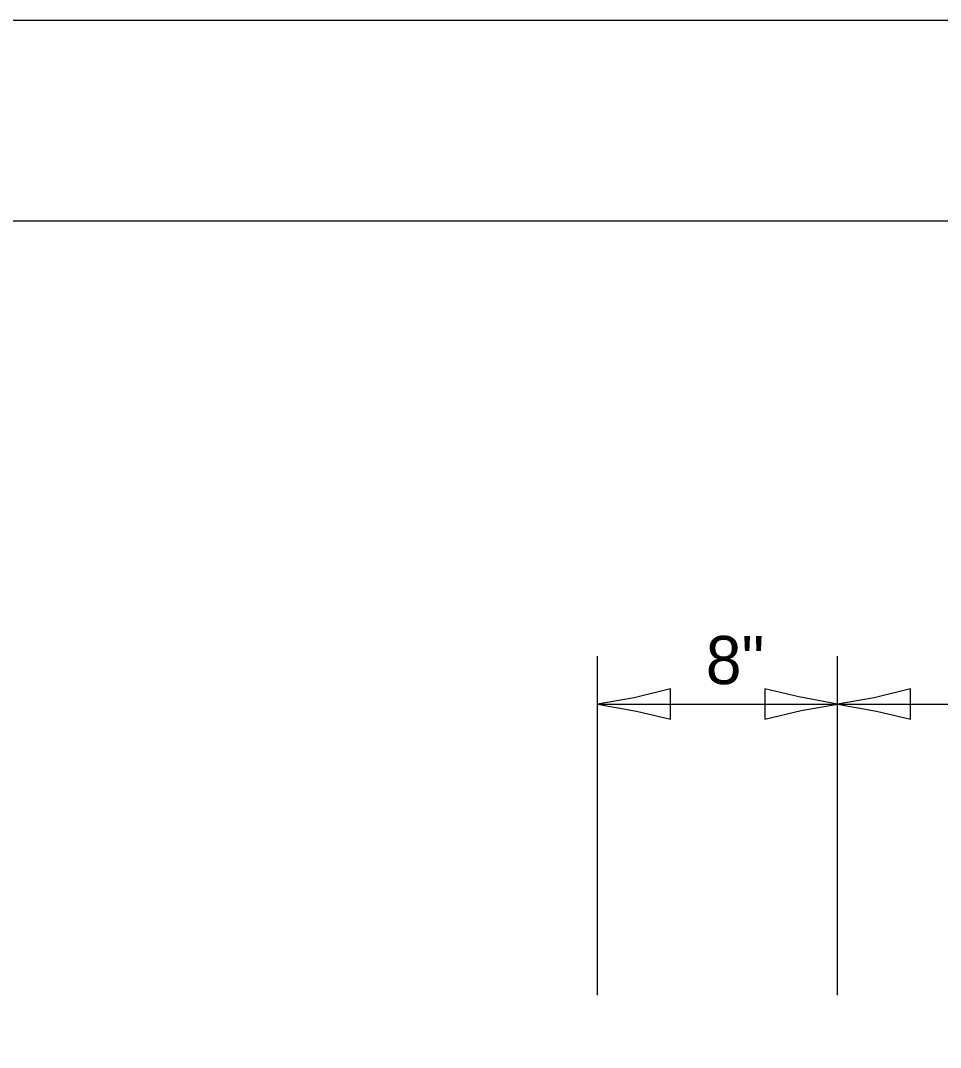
# Model space of a CAD drawing. Extents: x 2133490 to 2172050, y 2138301 to 2145980.
# Drawn here: x 2140498 to 2140612.8, y 2142409.4 to 2142537.6 of the extents above; entities that cross this region are included whole.
import ezdxf

# ---------------------------------------------------------------- set-up
doc = ezdxf.new("R2010")
doc.units = 0
for name, color, linetype in [('Level 63', 7, 'Continuous'), ('Sheets_50 Reference Boundary', 7, 'Continuous'), ('Sheets_General Details', 7, 'Continuous'), ('Sheets_Printer Plotting Border', 7, 'Continuous'), ('Topo_Bridge Structures', 7, 'Continuous')]:
    doc.layers.add(name, color=color, linetype=linetype)

msp = doc.modelspace()

# ---------------------------------------------------------------- linework, layer by layer
at = {"layer": 'Level 63'}
for p, q in [((2140570.01, 2142415.94), (2140570.01, 2142458.26)), ((2140599.97, 2142415.94), (2140599.97, 2142458.26)), ((2140570.01, 2142452.26), (2140599.97, 2142452.26)), ((2140599.97, 2142452.26), (2140756.83, 2142452.26))]:
    msp.add_line(p, q, dxfattribs=at)
at = {"layer": 'Sheets_50 Reference Boundary'}
msp.add_lwpolyline([(2140389.66, 2142512.57), (2141964.66, 2142512.57), (2141964.66, 2141512.58), (2140389.66, 2141512.58)], close=True, dxfattribs=at)
at = {"layer": 'Sheets_General Details'}
msp.add_line((2141989.66, 2142537.58), (2140289.66, 2142537.58), dxfattribs=at)
msp.add_lwpolyline([(2140389.66, 2142512.58), (2141964.66, 2142512.58), (2141964.66, 2141462.58), (2140389.66, 2141462.58)], close=True, dxfattribs=at)
at = {"layer": 'Sheets_Printer Plotting Border'}
msp.add_lwpolyline([(2140289.66, 2141437.58), (2141989.66, 2141437.58), (2141989.66, 2142537.58), (2140289.66, 2142537.58)], close=True, dxfattribs=at)
at = {"layer": 'Topo_Bridge Structures'}
for points in [[(2140579.11, 2142450.36), (2140579.11, 2142452.26), (2140579.11, 2142454.17), (2140574.56, 2142453.05), (2140570.01, 2142452.26), (2140574.86, 2142451.38)], [(2140590.87, 2142454.17), (2140590.86, 2142452.26), (2140590.86, 2142450.36), (2140595.42, 2142451.48), (2140599.97, 2142452.26), (2140595.11, 2142453.15)], [(2140609.06, 2142450.36), (2140609.07, 2142452.26), (2140609.07, 2142454.17), (2140604.52, 2142453.05), (2140599.97, 2142452.26), (2140604.82, 2142451.38)]]:
    msp.add_lwpolyline(points, close=True, dxfattribs=at)

# ---------------------------------------------------------------- texts
at = {"layer": 'Level 63'}
msp.add_text('8"', height=6, dxfattribs=at).set_placement((2140583.51, 2142454.76))

doc.saveas('drawing.dxf')
